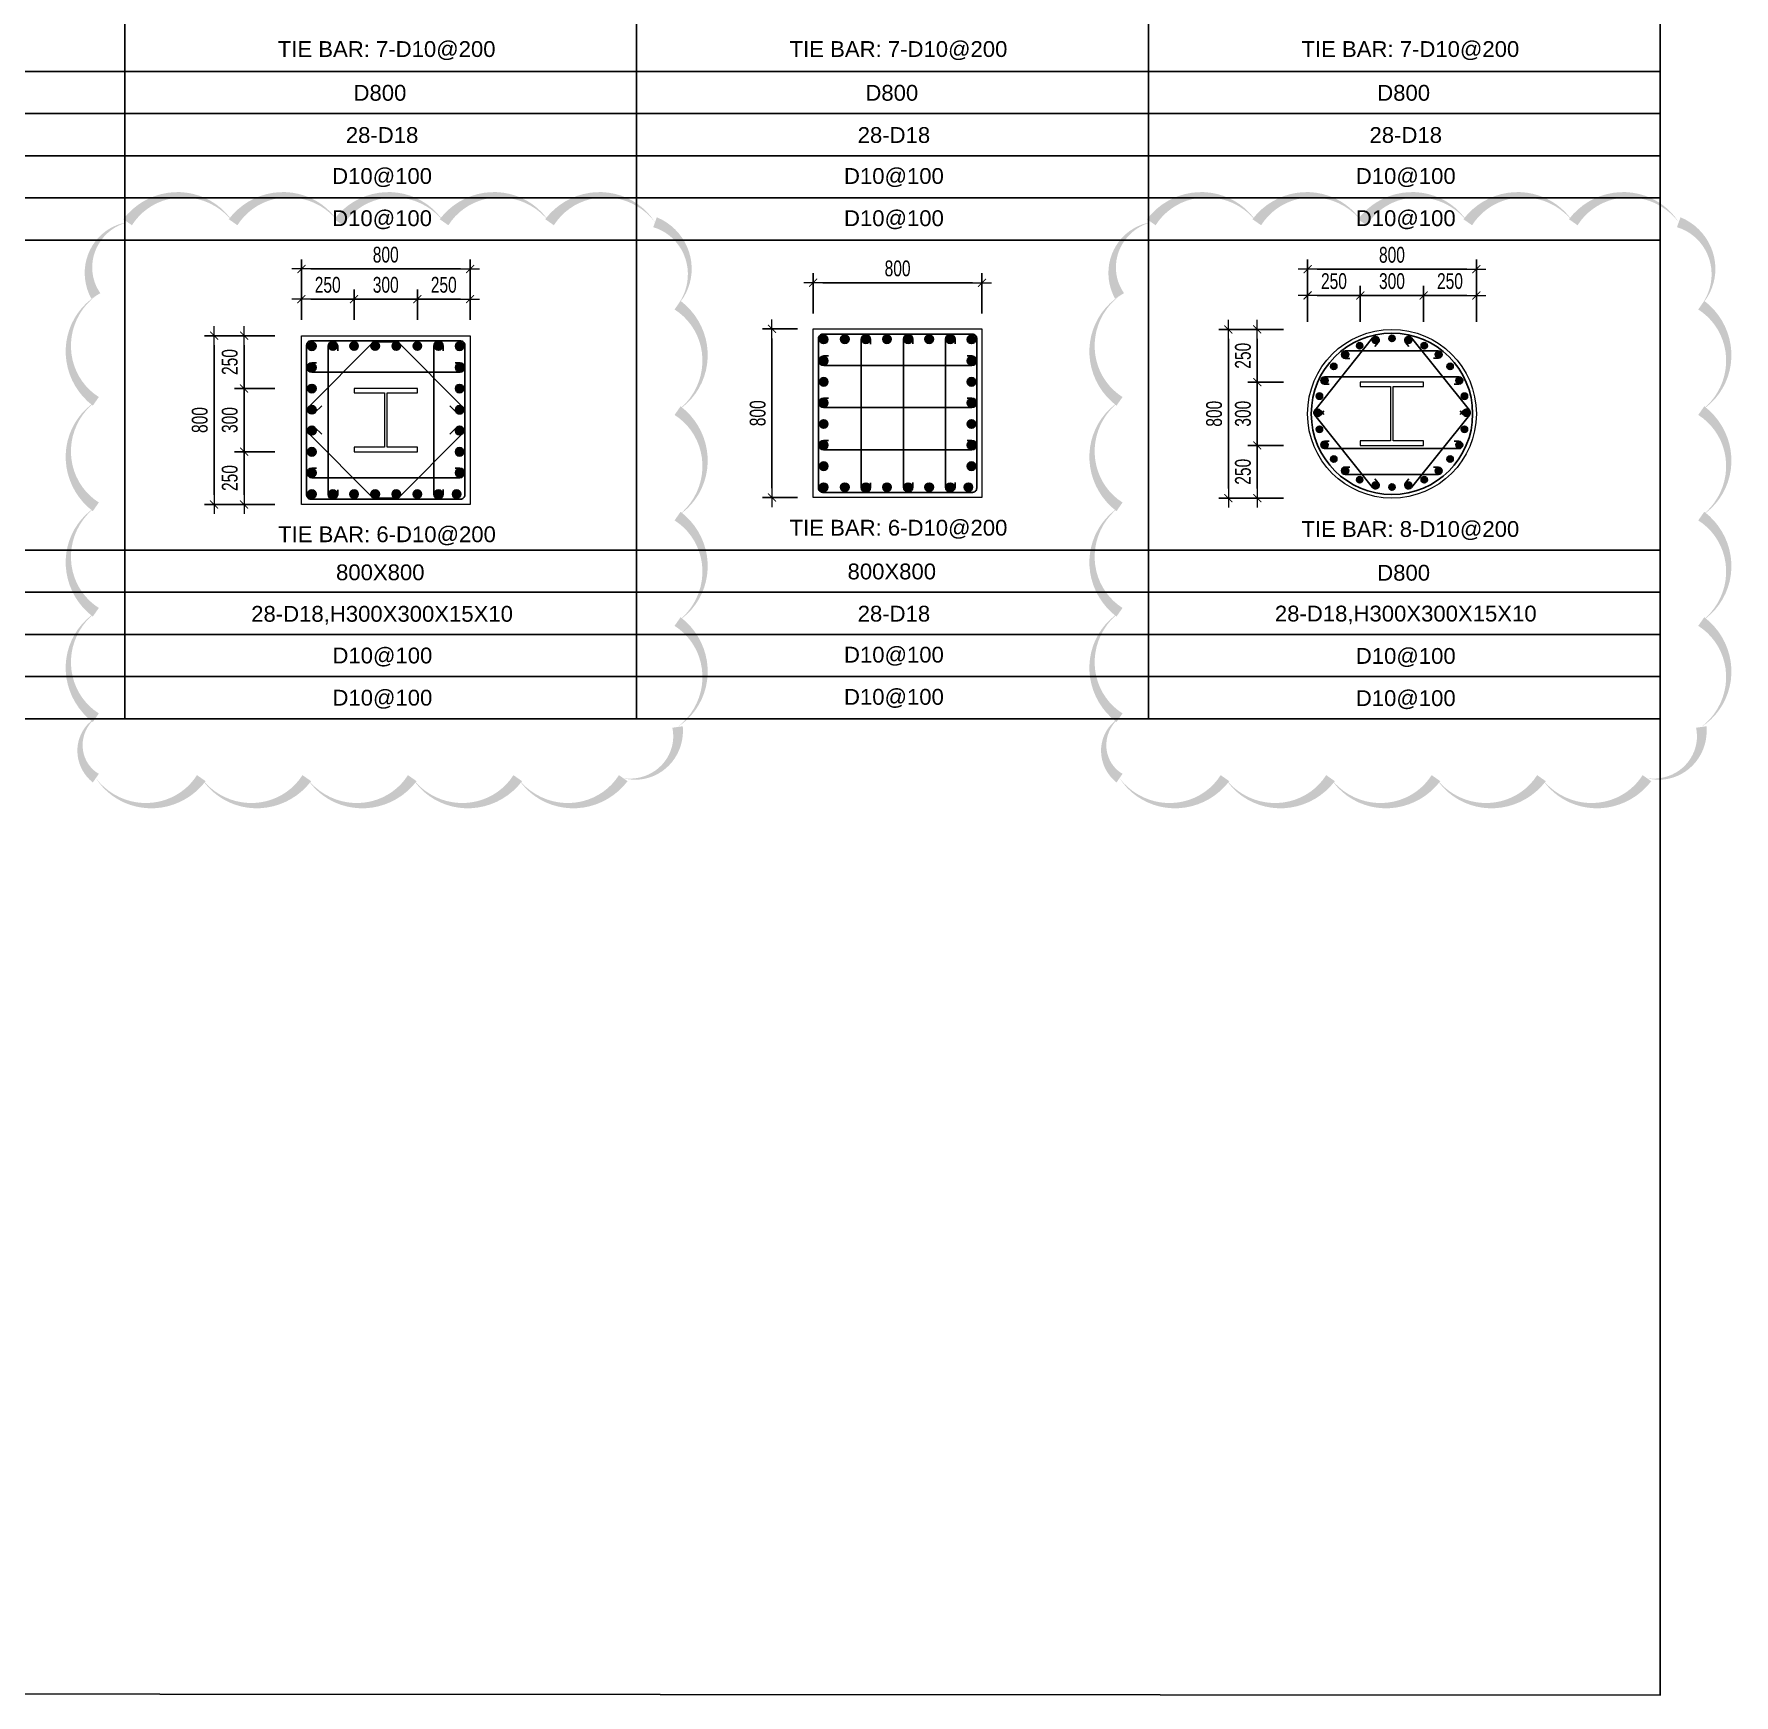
# Model space of a CAD drawing. Header units: millimetres. Extents: x 49323 to 538172, y -39336 to 181761.
# Drawn here: x 486664 to 494722, y 110174 to 118049 of the extents above; entities that cross this region are included whole.
import ezdxf
from ezdxf.enums import TextEntityAlignment as Align

# ---------------------------------------------------------------- set-up
doc = ezdxf.new("R2010")
doc.units = ezdxf.units.MM
doc.linetypes.add('CENTER2', pattern=[1.125, 0.75, -0.125, 0.125, -0.125])
doc.layers.get('Defpoints').update_dxf_attribs({"color": 151, "lineweight": 9})
for name, color, linetype in [('2', 2, 'Continuous'), ('A-ANNO-LEAD', 4, 'Continuous'), ('CEN', 1, 'CENTER2'), ('STL', 3, 'Continuous'), ('TIT1', 3, 'Continuous')]:
    doc.layers.add(name, color=color, linetype=linetype)
doc.layers.add('NDC_S_CONTINUOUS', color=3, linetype='Continuous', lineweight=20)
doc.layers.add('NDC_S_DIM', color=1, linetype='Continuous', lineweight=15)
doc.styles.add('NDC_ARIAL', font='arial.ttf', dxfattribs={"width": 0.85})
doc.styles.add('NDC_DIM', font='', dxfattribs={"width": 0.75})
doc.styles.get('NDC_DIM').set_extended_font_data('Dotum')
doc.dimstyles.new('NDC_dim_30', dxfattribs={"dimscale": 30, "dimtxt": 2.5, "dimasz": 1.5, "dimexe": 1.5, "dimexo": 2.5, "dimgap": 1, "dimtad": 1, "dimdec": 0, "dimzin": 0, "dimdsep": 46, "dimtxsty": 'NDC_DIM', "dimblk": 'DIMMARK', "dimcen": 0.09, "dimdle": 1.2, "dimclrd": 1, "dimclre": 1, "dimclrt": 3, "dimadec": 0, "dimazin": 0, "dimtfac": 1, "dimtdec": 0, "dimtix": 1, "dimtofl": 0, "dimtmove": 0, "dimatfit": 3, "dimfxl": 8, "dimfxlon": 1, "dimtolj": 1, "dimtzin": 0, "dimarcsym": 0})

# ---------------------------------------------------------------- blocks, each defined once
blk = doc.blocks.new('8')
at = {"layer": '2'}
blk.add_hatch(color=256, dxfattribs=at).paths.add_polyline_path([(20, 0, 0.386127), (1.9, 19.9), (-1.9, 19.9, 0.386127), (-20, 0, 1)])
blk.add_circle((0, 0), 20, dxfattribs=at)
blk = doc.blocks.new('5')
at = {"layer": 'CEN', "rotation": 180}
blk.add_blockref('8', (0, 0), dxfattribs=at)
blk = doc.blocks.new('DIMMARK')
at = {"layer": 'NDC_S_DIM', "color": 1}
blk.add_line((-1.5, 0), (1, 0), dxfattribs=at)
at = {"layer": 'NDC_S_DIM', "color": 2, "const_width": 0.1}
blk.add_lwpolyline([(-0.42, -0.42), (0.42, 0.42)], dxfattribs=at)
blk = doc.blocks.new('*D830')
at = {"layer": 'Defpoints', "color": 0, "ltscale": 40, "transparency": 16777216}
for p in [(491157.1, 116869.7), (490357.1, 116648.4), (491157.1, 116648.4)]:
    blk.add_point(p, dxfattribs=at)
at = {"layer": 'NDC_S_DIM', "color": 1, "lineweight": -2, "ltscale": 40, "transparency": 16777216}
for p, q in [((490357.1, 116723.4), (490357.1, 116914.7)), ((490402.1, 116869.7), (491112.1, 116869.7)), ((491157.1, 116723.4), (491157.1, 116914.7))]:
    blk.add_line(p, q, dxfattribs=at)
at = {"layer": 'NDC_S_DIM', "color": 1, "lineweight": -2, "ltscale": 40, "transparency": 16777216, "xscale": 45, "yscale": 45, "zscale": 45, "rotation": 180}
blk.add_blockref('DIMMARK', (490357.1, 116869.7), dxfattribs=at)
at = {"layer": 'NDC_S_DIM', "color": 1, "lineweight": -2, "ltscale": 40, "transparency": 16777216, "xscale": 45, "yscale": 45, "zscale": 45}
blk.add_blockref('DIMMARK', (491157.1, 116869.7), dxfattribs=at)
at = {"layer": 'NDC_S_DIM', "color": 3, "ltscale": 40, "transparency": 16777216, "insert": (490757.1, 116937.3), "char_height": 75, "attachment_point": 5, "style": 'NDC_DIM'}
blk.add_mtext('\\A1;800', dxfattribs=at)
blk = doc.blocks.new('*D831')
at = {"layer": 'Defpoints', "color": 0, "ltscale": 40, "transparency": 16777216}
for p in [(490357.1, 116650.9), (490161.7, 115850.9), (490357.1, 115850.9)]:
    blk.add_point(p, dxfattribs=at)
at = {"layer": 'NDC_S_DIM', "color": 1, "lineweight": -2, "ltscale": 40, "transparency": 16777216}
for p, q in [((490282.1, 116650.9), (490116.7, 116650.9)), ((490161.7, 116605.9), (490161.7, 115895.9)), ((490282.1, 115850.9), (490116.7, 115850.9))]:
    blk.add_line(p, q, dxfattribs=at)
at = {"layer": 'NDC_S_DIM', "color": 1, "lineweight": -2, "ltscale": 40, "transparency": 16777216, "xscale": 45, "yscale": 45, "zscale": 45}
for p, rotation in [((490161.7, 116650.9), 90), ((490161.7, 115850.9), 270)]:
    blk.add_blockref('DIMMARK', p, dxfattribs=dict(at, rotation=rotation))
at = {"layer": 'NDC_S_DIM', "color": 3, "ltscale": 40, "transparency": 16777216, "insert": (490094.2, 116250.9), "char_height": 75, "attachment_point": 5, "rotation": 90, "style": 'NDC_DIM'}
blk.add_mtext('\\A1;800', dxfattribs=at)
blk = doc.blocks.new('*D1884')
at = {"layer": 'Defpoints', "color": 0, "ltscale": 40, "transparency": 16777216}
for p in [(488731, 116934.9), (487931, 116618.7), (488731, 116618.7)]:
    blk.add_point(p, dxfattribs=at)
at = {"layer": 'NDC_S_DIM', "color": 1, "lineweight": -2, "ltscale": 40, "transparency": 16777216}
for p, q in [((487931, 116694.9), (487931, 116979.9)), ((487976, 116934.9), (488686, 116934.9)), ((488731, 116694.9), (488731, 116979.9))]:
    blk.add_line(p, q, dxfattribs=at)
at = {"layer": 'NDC_S_DIM', "color": 1, "lineweight": -2, "ltscale": 40, "transparency": 16777216, "xscale": 45, "yscale": 45, "zscale": 45, "rotation": 180}
blk.add_blockref('DIMMARK', (487931, 116934.9), dxfattribs=at)
at = {"layer": 'NDC_S_DIM', "color": 1, "lineweight": -2, "ltscale": 40, "transparency": 16777216, "xscale": 45, "yscale": 45, "zscale": 45}
blk.add_blockref('DIMMARK', (488731, 116934.9), dxfattribs=at)
at = {"layer": 'NDC_S_DIM', "color": 3, "ltscale": 40, "transparency": 16777216, "insert": (488331, 117002.4), "char_height": 75, "attachment_point": 5, "style": 'NDC_DIM'}
blk.add_mtext('\\A1;800', dxfattribs=at)
blk = doc.blocks.new('*D1885')
at = {"layer": 'Defpoints', "color": 0, "ltscale": 40, "transparency": 16777216}
for p in [(487879.8, 116618.7), (487517.1, 115818.7), (487879.8, 115818.7)]:
    blk.add_point(p, dxfattribs=at)
at = {"layer": 'NDC_S_DIM', "color": 1, "lineweight": -2, "ltscale": 40, "transparency": 16777216}
for p, q in [((487757.1, 116618.7), (487472.1, 116618.7)), ((487517.1, 116573.7), (487517.1, 115863.7)), ((487757.1, 115818.7), (487472.1, 115818.7))]:
    blk.add_line(p, q, dxfattribs=at)
at = {"layer": 'NDC_S_DIM', "color": 1, "lineweight": -2, "ltscale": 40, "transparency": 16777216, "xscale": 45, "yscale": 45, "zscale": 45}
for p, rotation in [((487517.1, 116618.7), 90), ((487517.1, 115818.7), 270)]:
    blk.add_blockref('DIMMARK', p, dxfattribs=dict(at, rotation=rotation))
at = {"layer": 'NDC_S_DIM', "color": 3, "ltscale": 40, "transparency": 16777216, "insert": (487449.6, 116218.7), "char_height": 75, "attachment_point": 5, "rotation": 90, "style": 'NDC_DIM'}
blk.add_mtext('\\A1;800', dxfattribs=at)
blk = doc.blocks.new('*D1886')
at = {"layer": 'Defpoints', "color": 0, "ltscale": 40, "transparency": 16777216}
for p in [(487879.8, 116618.7), (487659.3, 116368.7), (487879.8, 116368.7)]:
    blk.add_point(p, dxfattribs=at)
at = {"layer": 'NDC_S_DIM', "color": 1, "lineweight": -2, "ltscale": 40, "transparency": 16777216}
for p, q in [((487804.8, 116618.7), (487614.3, 116618.7)), ((487659.3, 116573.7), (487659.3, 116413.7)), ((487804.8, 116368.7), (487614.3, 116368.7))]:
    blk.add_line(p, q, dxfattribs=at)
at = {"layer": 'NDC_S_DIM', "color": 1, "lineweight": -2, "ltscale": 40, "transparency": 16777216, "xscale": 45, "yscale": 45, "zscale": 45}
for p, rotation in [((487659.3, 116618.7), 90), ((487659.3, 116368.7), 270)]:
    blk.add_blockref('DIMMARK', p, dxfattribs=dict(at, rotation=rotation))
at = {"layer": 'NDC_S_DIM', "color": 3, "ltscale": 40, "transparency": 16777216, "insert": (487591.8, 116493.7), "char_height": 75, "attachment_point": 5, "rotation": 90, "style": 'NDC_DIM'}
blk.add_mtext('\\A1;250', dxfattribs=at)
blk = doc.blocks.new('*D1887')
at = {"layer": 'Defpoints', "color": 0, "ltscale": 40, "transparency": 16777216}
for p in [(487879.8, 116368.7), (487659.3, 116068.7), (487879.8, 116068.7)]:
    blk.add_point(p, dxfattribs=at)
at = {"layer": 'NDC_S_DIM', "color": 1, "lineweight": -2, "ltscale": 40, "transparency": 16777216}
for p, q in [((487804.8, 116368.7), (487614.3, 116368.7)), ((487659.3, 116323.7), (487659.3, 116113.7)), ((487804.8, 116068.7), (487614.3, 116068.7))]:
    blk.add_line(p, q, dxfattribs=at)
at = {"layer": 'NDC_S_DIM', "color": 1, "lineweight": -2, "ltscale": 40, "transparency": 16777216, "xscale": 45, "yscale": 45, "zscale": 45}
for p, rotation in [((487659.3, 116368.7), 90), ((487659.3, 116068.7), 270)]:
    blk.add_blockref('DIMMARK', p, dxfattribs=dict(at, rotation=rotation))
at = {"layer": 'NDC_S_DIM', "color": 3, "ltscale": 40, "transparency": 16777216, "insert": (487591.8, 116218.7), "char_height": 75, "attachment_point": 5, "rotation": 90, "style": 'NDC_DIM'}
blk.add_mtext('\\A1;300', dxfattribs=at)
blk = doc.blocks.new('*D1888')
at = {"layer": 'Defpoints', "color": 0, "ltscale": 40, "transparency": 16777216}
for p in [(487879.8, 116068.7), (487659.3, 115818.7), (487879.8, 115818.7)]:
    blk.add_point(p, dxfattribs=at)
at = {"layer": 'NDC_S_DIM', "color": 1, "lineweight": -2, "ltscale": 40, "transparency": 16777216}
for p, q in [((487804.8, 116068.7), (487614.3, 116068.7)), ((487659.3, 116023.7), (487659.3, 115863.7)), ((487804.8, 115818.7), (487614.3, 115818.7))]:
    blk.add_line(p, q, dxfattribs=at)
at = {"layer": 'NDC_S_DIM', "color": 1, "lineweight": -2, "ltscale": 40, "transparency": 16777216, "xscale": 45, "yscale": 45, "zscale": 45}
for p, rotation in [((487659.3, 116068.7), 90), ((487659.3, 115818.7), 270)]:
    blk.add_blockref('DIMMARK', p, dxfattribs=dict(at, rotation=rotation))
at = {"layer": 'NDC_S_DIM', "color": 3, "ltscale": 40, "transparency": 16777216, "insert": (487591.8, 115943.7), "char_height": 75, "attachment_point": 5, "rotation": 90, "style": 'NDC_DIM'}
blk.add_mtext('\\A1;250', dxfattribs=at)
blk = doc.blocks.new('*D1889')
at = {"layer": 'Defpoints', "color": 0, "ltscale": 40, "transparency": 16777216}
for p in [(488181, 116792), (487931, 116618.7), (488181, 116618.7)]:
    blk.add_point(p, dxfattribs=at)
at = {"layer": 'NDC_S_DIM', "color": 1, "lineweight": -2, "ltscale": 40, "transparency": 16777216}
for p, q in [((487931, 116693.7), (487931, 116837)), ((487976, 116792), (488136, 116792)), ((488181, 116693.7), (488181, 116837))]:
    blk.add_line(p, q, dxfattribs=at)
at = {"layer": 'NDC_S_DIM', "color": 1, "lineweight": -2, "ltscale": 40, "transparency": 16777216, "xscale": 45, "yscale": 45, "zscale": 45, "rotation": 180}
blk.add_blockref('DIMMARK', (487931, 116792), dxfattribs=at)
at = {"layer": 'NDC_S_DIM', "color": 1, "lineweight": -2, "ltscale": 40, "transparency": 16777216, "xscale": 45, "yscale": 45, "zscale": 45}
blk.add_blockref('DIMMARK', (488181, 116792), dxfattribs=at)
at = {"layer": 'NDC_S_DIM', "color": 3, "ltscale": 40, "transparency": 16777216, "insert": (488056, 116859.5), "char_height": 75, "attachment_point": 5, "style": 'NDC_DIM'}
blk.add_mtext('\\A1;250', dxfattribs=at)
blk = doc.blocks.new('*D1890')
at = {"layer": 'Defpoints', "color": 0, "ltscale": 40, "transparency": 16777216}
for p in [(488481, 116792), (488181, 116618.7), (488481, 116618.7)]:
    blk.add_point(p, dxfattribs=at)
at = {"layer": 'NDC_S_DIM', "color": 1, "lineweight": -2, "ltscale": 40, "transparency": 16777216}
for p, q in [((488181, 116693.7), (488181, 116837)), ((488226, 116792), (488436, 116792)), ((488481, 116693.7), (488481, 116837))]:
    blk.add_line(p, q, dxfattribs=at)
at = {"layer": 'NDC_S_DIM', "color": 1, "lineweight": -2, "ltscale": 40, "transparency": 16777216, "xscale": 45, "yscale": 45, "zscale": 45, "rotation": 180}
blk.add_blockref('DIMMARK', (488181, 116792), dxfattribs=at)
at = {"layer": 'NDC_S_DIM', "color": 1, "lineweight": -2, "ltscale": 40, "transparency": 16777216, "xscale": 45, "yscale": 45, "zscale": 45}
blk.add_blockref('DIMMARK', (488481, 116792), dxfattribs=at)
at = {"layer": 'NDC_S_DIM', "color": 3, "ltscale": 40, "transparency": 16777216, "insert": (488331, 116859.5), "char_height": 75, "attachment_point": 5, "style": 'NDC_DIM'}
blk.add_mtext('\\A1;300', dxfattribs=at)
blk = doc.blocks.new('*D1891')
at = {"layer": 'Defpoints', "color": 0, "ltscale": 40, "transparency": 16777216}
for p in [(488731, 116792), (488481, 116618.7), (488731, 116618.7)]:
    blk.add_point(p, dxfattribs=at)
at = {"layer": 'NDC_S_DIM', "color": 1, "lineweight": -2, "ltscale": 40, "transparency": 16777216}
for p, q in [((488481, 116693.7), (488481, 116837)), ((488526, 116792), (488686, 116792)), ((488731, 116693.7), (488731, 116837))]:
    blk.add_line(p, q, dxfattribs=at)
at = {"layer": 'NDC_S_DIM', "color": 1, "lineweight": -2, "ltscale": 40, "transparency": 16777216, "xscale": 45, "yscale": 45, "zscale": 45, "rotation": 180}
blk.add_blockref('DIMMARK', (488481, 116792), dxfattribs=at)
at = {"layer": 'NDC_S_DIM', "color": 1, "lineweight": -2, "ltscale": 40, "transparency": 16777216, "xscale": 45, "yscale": 45, "zscale": 45}
blk.add_blockref('DIMMARK', (488731, 116792), dxfattribs=at)
at = {"layer": 'NDC_S_DIM', "color": 3, "ltscale": 40, "transparency": 16777216, "insert": (488606, 116859.5), "char_height": 75, "attachment_point": 5, "style": 'NDC_DIM'}
blk.add_mtext('\\A1;250', dxfattribs=at)
blk = doc.blocks.new('*D1894')
at = {"layer": 'Defpoints', "color": 0, "ltscale": 40, "transparency": 16777216}
for p in [(493500.3, 116934.1), (492700.3, 116609.1), (493500.3, 116609.1)]:
    blk.add_point(p, dxfattribs=at)
at = {"layer": 'NDC_S_DIM', "color": 1, "lineweight": -2, "ltscale": 40, "transparency": 16777216}
for p, q in [((492700.3, 116694.1), (492700.3, 116979.1)), ((492745.3, 116934.1), (493455.3, 116934.1)), ((493500.3, 116694.1), (493500.3, 116979.1))]:
    blk.add_line(p, q, dxfattribs=at)
at = {"layer": 'NDC_S_DIM', "color": 1, "lineweight": -2, "ltscale": 40, "transparency": 16777216, "xscale": 45, "yscale": 45, "zscale": 45, "rotation": 180}
blk.add_blockref('DIMMARK', (492700.3, 116934.1), dxfattribs=at)
at = {"layer": 'NDC_S_DIM', "color": 1, "lineweight": -2, "ltscale": 40, "transparency": 16777216, "xscale": 45, "yscale": 45, "zscale": 45}
blk.add_blockref('DIMMARK', (493500.3, 116934.1), dxfattribs=at)
at = {"layer": 'NDC_S_DIM', "color": 3, "ltscale": 40, "transparency": 16777216, "insert": (493100.3, 117001.7), "char_height": 75, "attachment_point": 5, "style": 'NDC_DIM'}
blk.add_mtext('\\A1;800', dxfattribs=at)
blk = doc.blocks.new('*D1895')
at = {"layer": 'Defpoints', "color": 0, "ltscale": 40, "transparency": 16777216}
for p in [(492661.6, 116648.5), (492324.9, 115848.5), (492661.6, 115848.5)]:
    blk.add_point(p, dxfattribs=at)
at = {"layer": 'NDC_S_DIM', "color": 1, "lineweight": -2, "ltscale": 40, "transparency": 16777216}
for p, q in [((492564.9, 116648.5), (492279.9, 116648.5)), ((492324.9, 116603.5), (492324.9, 115893.5)), ((492564.9, 115848.5), (492279.9, 115848.5))]:
    blk.add_line(p, q, dxfattribs=at)
at = {"layer": 'NDC_S_DIM', "color": 1, "lineweight": -2, "ltscale": 40, "transparency": 16777216, "xscale": 45, "yscale": 45, "zscale": 45}
for p, rotation in [((492324.9, 116648.5), 90), ((492324.9, 115848.5), 270)]:
    blk.add_blockref('DIMMARK', p, dxfattribs=dict(at, rotation=rotation))
at = {"layer": 'NDC_S_DIM', "color": 3, "ltscale": 40, "transparency": 16777216, "insert": (492257.4, 116248.5), "char_height": 75, "attachment_point": 5, "rotation": 90, "style": 'NDC_DIM'}
blk.add_mtext('\\A1;800', dxfattribs=at)
blk = doc.blocks.new('*U1893')
at = {"layer": 'STL', "xscale": -0.75, "yscale": 0.75, "zscale": 0.75, "rotation": 292.5000000000001}
blk.add_blockref('5', (0, 0), dxfattribs=at)
blk = doc.blocks.new('*U1892')
at = {"layer": 'NDC_S_DIM', "color": 0, "linetype": 'ByBlock', "lineweight": -2, "transparency": 16777216}
for p, rotation in [((-25601.8, 37941), 295.7142857142843), ((-25527, 37966), 282.8571428571415), ((-25448.4, 37973.7), 269.9999999999987), ((-25370.1, 37963.8), 257.1428571428559), ((-25296, 37936.7), 244.2857142857131), ((-25725.9, 37844.9), 321.4285714285699), ((-25669.3, 37900), 308.571428571427), ((-25229.7, 37893.7), 231.4285714285703), ((-25768.8, 37778.7), 334.2857142857127), ((-25174.7, 37837.1), 218.5714285714274), ((-25133.6, 37769.7), 205.7142857142847), ((-25796, 37704.6), 347.1428571428555), ((-25108.6, 37694.8), 192.8571428571419), ((-25100.9, 37616.2), 180), ((-25798.2, 37547.7), 12.8571428571428), ((-25110.9, 37537.9), 167.1428571428563), ((-25773.2, 37472.8), 25.71428571428561), ((-25138, 37463.8), 154.2857142857135), ((-25732.1, 37405.4), 38.57142857142841), ((-25180.9, 37397.6), 141.4285714285707), ((-25677.1, 37348.8), 51.42857142857117), ((-25610.9, 37305.8), 64.28571428571395), ((-25305, 37301.5), 115.7142857142852), ((-25237.5, 37342.5), 128.5714285714279), ((-25536.7, 37278.7), 77.14285714285676), ((-25458.4, 37268.7), 89.99999999999955), ((-25379.8, 37276.5), 102.8571428571423)]:
    blk.add_blockref('*U1893', p, dxfattribs=dict(at, rotation=rotation))
blk.add_blockref('*U1893', (-25805.9, 37626.2), dxfattribs=at)
blk = doc.blocks.new('*D1896')
at = {"layer": 'Defpoints', "color": 0, "ltscale": 40, "transparency": 16777216}
for p in [(492950.3, 116809.5), (492700.3, 116609.1), (492950.3, 116609.1)]:
    blk.add_point(p, dxfattribs=at)
at = {"layer": 'NDC_S_DIM', "color": 1, "lineweight": -2, "ltscale": 40, "transparency": 16777216}
for p, q in [((492700.3, 116684.1), (492700.3, 116854.5)), ((492950.3, 116684.1), (492950.3, 116854.5)), ((492745.3, 116809.5), (492905.3, 116809.5))]:
    blk.add_line(p, q, dxfattribs=at)
at = {"layer": 'NDC_S_DIM', "color": 1, "lineweight": -2, "ltscale": 40, "transparency": 16777216, "xscale": 45, "yscale": 45, "zscale": 45, "rotation": 180}
blk.add_blockref('DIMMARK', (492700.3, 116809.5), dxfattribs=at)
at = {"layer": 'NDC_S_DIM', "color": 1, "lineweight": -2, "ltscale": 40, "transparency": 16777216, "xscale": 45, "yscale": 45, "zscale": 45}
blk.add_blockref('DIMMARK', (492950.3, 116809.5), dxfattribs=at)
at = {"layer": 'NDC_S_DIM', "color": 3, "ltscale": 40, "transparency": 16777216, "insert": (492825.3, 116877), "char_height": 75, "attachment_point": 5, "style": 'NDC_DIM'}
blk.add_mtext('\\A1;250', dxfattribs=at)
blk = doc.blocks.new('*D1897')
at = {"layer": 'Defpoints', "color": 0, "ltscale": 40, "transparency": 16777216}
for p in [(493250.3, 116809.5), (492950.3, 116609.1), (493250.3, 116609.1)]:
    blk.add_point(p, dxfattribs=at)
at = {"layer": 'NDC_S_DIM', "color": 1, "lineweight": -2, "ltscale": 40, "transparency": 16777216}
for p, q in [((492950.3, 116684.1), (492950.3, 116854.5)), ((493250.3, 116684.1), (493250.3, 116854.5)), ((492995.3, 116809.5), (493205.3, 116809.5))]:
    blk.add_line(p, q, dxfattribs=at)
at = {"layer": 'NDC_S_DIM', "color": 1, "lineweight": -2, "ltscale": 40, "transparency": 16777216, "xscale": 45, "yscale": 45, "zscale": 45, "rotation": 180}
blk.add_blockref('DIMMARK', (492950.3, 116809.5), dxfattribs=at)
at = {"layer": 'NDC_S_DIM', "color": 1, "lineweight": -2, "ltscale": 40, "transparency": 16777216, "xscale": 45, "yscale": 45, "zscale": 45}
blk.add_blockref('DIMMARK', (493250.3, 116809.5), dxfattribs=at)
at = {"layer": 'NDC_S_DIM', "color": 3, "ltscale": 40, "transparency": 16777216, "insert": (493100.3, 116877), "char_height": 75, "attachment_point": 5, "style": 'NDC_DIM'}
blk.add_mtext('\\A1;300', dxfattribs=at)
blk = doc.blocks.new('*D1898')
at = {"layer": 'Defpoints', "color": 0, "ltscale": 40, "transparency": 16777216}
for p in [(493500.3, 116809.5), (493250.3, 116609.1), (493500.3, 116609.1)]:
    blk.add_point(p, dxfattribs=at)
at = {"layer": 'NDC_S_DIM', "color": 1, "lineweight": -2, "ltscale": 40, "transparency": 16777216}
for p, q in [((493250.3, 116684.1), (493250.3, 116854.5)), ((493500.3, 116684.1), (493500.3, 116854.5)), ((493295.3, 116809.5), (493455.3, 116809.5))]:
    blk.add_line(p, q, dxfattribs=at)
at = {"layer": 'NDC_S_DIM', "color": 1, "lineweight": -2, "ltscale": 40, "transparency": 16777216, "xscale": 45, "yscale": 45, "zscale": 45, "rotation": 180}
blk.add_blockref('DIMMARK', (493250.3, 116809.5), dxfattribs=at)
at = {"layer": 'NDC_S_DIM', "color": 1, "lineweight": -2, "ltscale": 40, "transparency": 16777216, "xscale": 45, "yscale": 45, "zscale": 45}
blk.add_blockref('DIMMARK', (493500.3, 116809.5), dxfattribs=at)
at = {"layer": 'NDC_S_DIM', "color": 3, "ltscale": 40, "transparency": 16777216, "insert": (493375.3, 116877), "char_height": 75, "attachment_point": 5, "style": 'NDC_DIM'}
blk.add_mtext('\\A1;250', dxfattribs=at)
blk = doc.blocks.new('*D1899')
at = {"layer": 'Defpoints', "color": 0, "ltscale": 40, "transparency": 16777216}
for p in [(492661.6, 116648.5), (492461.8, 116398.5), (492661.6, 116398.5)]:
    blk.add_point(p, dxfattribs=at)
at = {"layer": 'NDC_S_DIM', "color": 1, "lineweight": -2, "ltscale": 40, "transparency": 16777216}
for p, q in [((492586.6, 116648.5), (492416.8, 116648.5)), ((492461.8, 116603.5), (492461.8, 116443.5)), ((492586.6, 116398.5), (492416.8, 116398.5))]:
    blk.add_line(p, q, dxfattribs=at)
at = {"layer": 'NDC_S_DIM', "color": 1, "lineweight": -2, "ltscale": 40, "transparency": 16777216, "xscale": 45, "yscale": 45, "zscale": 45}
for p, rotation in [((492461.8, 116648.5), 90), ((492461.8, 116398.5), 270)]:
    blk.add_blockref('DIMMARK', p, dxfattribs=dict(at, rotation=rotation))
at = {"layer": 'NDC_S_DIM', "color": 3, "ltscale": 40, "transparency": 16777216, "insert": (492394.2, 116523.5), "char_height": 75, "attachment_point": 5, "rotation": 90, "style": 'NDC_DIM'}
blk.add_mtext('\\A1;250', dxfattribs=at)
blk = doc.blocks.new('*D1900')
at = {"layer": 'Defpoints', "color": 0, "ltscale": 40, "transparency": 16777216}
for p in [(492661.6, 116398.5), (492461.8, 116098.5), (492661.6, 116098.5)]:
    blk.add_point(p, dxfattribs=at)
at = {"layer": 'NDC_S_DIM', "color": 1, "lineweight": -2, "ltscale": 40, "transparency": 16777216}
for p, q in [((492586.6, 116398.5), (492416.8, 116398.5)), ((492461.8, 116353.5), (492461.8, 116143.5)), ((492586.6, 116098.5), (492416.8, 116098.5))]:
    blk.add_line(p, q, dxfattribs=at)
at = {"layer": 'NDC_S_DIM', "color": 1, "lineweight": -2, "ltscale": 40, "transparency": 16777216, "xscale": 45, "yscale": 45, "zscale": 45}
for p, rotation in [((492461.8, 116398.5), 90), ((492461.8, 116098.5), 270)]:
    blk.add_blockref('DIMMARK', p, dxfattribs=dict(at, rotation=rotation))
at = {"layer": 'NDC_S_DIM', "color": 3, "ltscale": 40, "transparency": 16777216, "insert": (492394.2, 116248.5), "char_height": 75, "attachment_point": 5, "rotation": 90, "style": 'NDC_DIM'}
blk.add_mtext('\\A1;300', dxfattribs=at)
blk = doc.blocks.new('*D1901')
at = {"layer": 'Defpoints', "color": 0, "ltscale": 40, "transparency": 16777216}
for p in [(492661.6, 116098.5), (492461.8, 115848.5), (492661.6, 115848.5)]:
    blk.add_point(p, dxfattribs=at)
at = {"layer": 'NDC_S_DIM', "color": 1, "lineweight": -2, "ltscale": 40, "transparency": 16777216}
for p, q in [((492586.6, 116098.5), (492416.8, 116098.5)), ((492461.8, 116053.5), (492461.8, 115893.5)), ((492586.6, 115848.5), (492416.8, 115848.5))]:
    blk.add_line(p, q, dxfattribs=at)
at = {"layer": 'NDC_S_DIM', "color": 1, "lineweight": -2, "ltscale": 40, "transparency": 16777216, "xscale": 45, "yscale": 45, "zscale": 45}
for p, rotation in [((492461.8, 116098.5), 90), ((492461.8, 115848.5), 270)]:
    blk.add_blockref('DIMMARK', p, dxfattribs=dict(at, rotation=rotation))
at = {"layer": 'NDC_S_DIM', "color": 3, "ltscale": 40, "transparency": 16777216, "insert": (492394.2, 115973.5), "char_height": 75, "attachment_point": 5, "rotation": 90, "style": 'NDC_DIM'}
blk.add_mtext('\\A1;250', dxfattribs=at)

msp = doc.modelspace()

# ---------------------------------------------------------------- linework, layer by layer
at = {"layer": '2', "lineweight": -2, "ltscale": 1000}
for points in [[(491132.1, 116605.9), (491132.1, 115895.9, -0.414214), (491112.1, 115875.9), (490402.1, 115875.9, -0.414214), (490382.1, 115895.9), (490382.1, 116605.9, -0.414214), (490402.1, 116625.9), (491112.1, 116625.9, -0.414214)], [(488706, 116573.7), (488706, 115863.7, -0.414214), (488686, 115843.7), (487976, 115843.7, -0.414214), (487956, 115863.7), (487956, 116573.7, -0.414214), (487976, 116593.7), (488686, 116593.7, -0.414214)]]:
    msp.add_lwpolyline(points, format="xyb", close=True, dxfattribs=at)
at = {"layer": '2'}
for points in [[(490629.4, 115920.5), (490629.4, 115898.4, -1), (490584.3, 115898.4), (490584.3, 116600.4, -1), (490629.4, 116600.4), (490629.4, 116578.3)], [(490829.4, 115922), (490829.4, 115899.9, -1), (490784.3, 115899.9), (490784.3, 116601.9, -1), (490829.4, 116601.9), (490829.4, 116579.8)], [(491029.4, 115922), (491029.4, 115899.9, -1), (490984.3, 115899.9), (490984.3, 116601.9, -1), (491029.4, 116601.9), (491029.4, 116579.8)], [(493019.9, 116566.8), (493035.6, 116586.3, 1), (493008.2, 116608.1), (492734.1, 116264.4, 1), (492761.5, 116242.6), (492777, 116262.2)], [(493180.8, 116566.9), (493165.1, 116586.4, -1), (493192.5, 116608.3), (493467.1, 116265, -1), (493439.7, 116243.1), (493424.2, 116262.7)], [(488103.3, 115888.4), (488103.3, 115866.2, -1), (488058.2, 115866.2), (488058.2, 116568.2, -1), (488103.3, 116568.2), (488103.3, 116546.1)], [(488603.3, 115889.8), (488603.3, 115867.7, -1), (488558.2, 115867.7), (488558.2, 116569.7, -1), (488603.3, 116569.7), (488603.3, 116547.6)], [(490429, 116522.5), (490406.8, 116522.5, 1), (490406.8, 116477.4), (491108.9, 116477.4, 1), (491108.9, 116522.5), (491086.7, 116522.5)], [(488002.9, 116490.3), (487980.7, 116490.3, 1), (487980.7, 116445.3), (488682.8, 116445.3, 1), (488682.8, 116490.3), (488660.7, 116490.3)], [(490429, 116322.5), (490406.8, 116322.5, 1), (490406.8, 116277.4), (491108.9, 116277.4, 1), (491108.9, 116322.5), (491086.7, 116322.5)], [(493019.9, 115940.2), (493035.6, 115920.7, -1), (493008.2, 115898.9), (492734.1, 116242.6, -1), (492761.5, 116264.4), (492777, 116244.8)], [(493180.8, 115940.1), (493165.1, 115920.6, 1), (493192.5, 115898.8), (493467.1, 116242, 1), (493439.7, 116263.9), (493424.2, 116244.3)], [(490429, 116122.5), (490406.8, 116122.5, 1), (490406.8, 116077.4), (491108.9, 116077.4, 1), (491108.9, 116122.5), (491086.7, 116122.5)], [(488002.9, 115990.3), (487980.7, 115990.3, 1), (487980.7, 115945.3), (488682.8, 115945.3, 1), (488682.8, 115990.3), (488660.7, 115990.3)]]:
    msp.add_lwpolyline(points, format="xyb", dxfattribs=at)
at = {"layer": '2', "elevation": 0}
for points in [[(488634.2, 116285.8), (488667, 116253.7, 1), (488695.4, 116281.9), (488394.9, 116583.8, 0.199554), (488380.7, 116589.7), (488280.7, 116589.7, 0.199755), (488266.6, 116583.8), (487966.6, 116281.9, 1), (487994.9, 116253.7), (488027.3, 116286.3)], [(492900.5, 116511.1), (492878.4, 116511.1, -1), (492878.4, 116546.2), (493320.1, 116546.6, -1), (493320.1, 116511.6), (493298, 116511.6)], [(492802.7, 116388.5), (492780.5, 116388.5, -1), (492780.5, 116423.5), (493418, 116424, -1), (493418, 116389), (493395.8, 116389)], [(488634.2, 116151.7), (488667, 116183.8, -1), (488695.4, 116155.6), (488394.9, 115853.6, -0.199554), (488380.7, 115847.7), (488280.7, 115847.7, -0.199755), (488266.6, 115853.6), (487966.6, 116155.6, -1), (487994.9, 116183.8), (488027.3, 116151.2)], [(492802.7, 116118.5), (492780.5, 116118.5, 1), (492780.5, 116083.5), (493418, 116083, 1), (493418, 116118.1), (493395.8, 116118.1)], [(492900.5, 115995.9), (492878.4, 115995.9, 1), (492878.4, 115960.9), (493320.1, 115960.4, 1), (493320.1, 115995.4), (493298, 115995.4)]]:
    msp.add_lwpolyline(points, format="xyb", dxfattribs=at)
at = {"layer": '2', "lineweight": -2, "ltscale": 1000}
msp.add_circle((493100.3, 116248.5), 382.5, dxfattribs=at)
at = {"layer": 'A-ANNO-LEAD'}
msp.add_lwpolyline([(473036.9, 110187), (494371.9, 110173.8), (494371.9, 126793.8), (473036.9, 126807)], close=True, dxfattribs=at)
at = {"layer": 'Defpoints'}
for points in [[(486956.8, 114520.8, 0, 50, 0.520567), (487456.8, 114520.8, 0, 50, 0.520567), (487956.8, 114520.8, 0, 50, 0.520567), (488456.8, 114520.8, 0, 50, 0.520567), (488956.8, 114520.8, 0, 50, 0.520567), (489456.8, 114520.8, 0, 50, 0.520567), (489714.2, 114763.4, 0, 50, 0.520567), (489714.2, 115263.4, 0, 50, 0.520567), (489714.2, 115763.4, 0, 50, 0.520567), (489714.2, 116263.4, 0, 50, 0.520567), (489714.2, 116763.4, 0, 50, 0.520567), (489607.4, 117156.6, 0, 50, 0.520567), (489107.4, 117156.6, 0, 50, 0.520567), (488607.4, 117156.6, 0, 50, 0.520567), (488107.4, 117156.6, 0, 50, 0.520567), (487607.4, 117156.6, 0, 50, 0.520567), (487107.4, 117156.6, 0, 50, 0.520567), (486956.8, 116807.3, 0, 50, 0.520567), (486956.8, 116307.3, 0, 50, 0.520567), (486956.8, 115807.3, 0, 50, 0.520567), (486956.8, 115307.3, 0, 50, 0.520567), (486956.8, 114807.3, 0, 50, 0.520567)], [(491809, 114520.8, 0, 50, 0.520567), (492309, 114520.8, 0, 50, 0.520567), (492809, 114520.8, 0, 50, 0.520567), (493309, 114520.8, 0, 50, 0.520567), (493809, 114520.8, 0, 50, 0.520567), (494309, 114520.8, 0, 50, 0.520567), (494566.4, 114763.4, 0, 50, 0.520567), (494566.4, 115263.4, 0, 50, 0.520567), (494566.4, 115763.4, 0, 50, 0.520567), (494566.4, 116263.4, 0, 50, 0.520567), (494566.4, 116763.4, 0, 50, 0.520567), (494459.6, 117156.6, 0, 50, 0.520567), (493959.6, 117156.6, 0, 50, 0.520567), (493459.6, 117156.6, 0, 50, 0.520567), (492959.6, 117156.6, 0, 50, 0.520567), (492459.6, 117156.6, 0, 50, 0.520567), (491959.6, 117156.6, 0, 50, 0.520567), (491809, 116807.3, 0, 50, 0.520567), (491809, 116307.3, 0, 50, 0.520567), (491809, 115807.3, 0, 50, 0.520567), (491809, 115307.3, 0, 50, 0.520567), (491809, 114807.3, 0, 50, 0.520567)]]:
    msp.add_lwpolyline(points, format="xyseb", close=True, dxfattribs=at)
at = {"layer": 'NDC_S_CONTINUOUS', "ltscale": 70}
for points in [[(488731, 116618.7), (488731, 115818.7), (487931, 115818.7), (487931, 116618.7), (488731, 116618.7)], [(491157.1, 116650.9), (491157.1, 115850.9), (490357.1, 115850.9), (490357.1, 116650.9), (491157.1, 116650.9)]]:
    msp.add_lwpolyline(points, dxfattribs=at)
at = {"layer": 'NDC_S_CONTINUOUS', "ltscale": 40}
for points in [[(488337.5, 116089.7), (488337.5, 116347.7), (488481, 116347.7), (488481, 116368.7), (488181, 116368.7), (488181, 116347.7), (488324.5, 116347.7), (488324.5, 116089.7), (488181, 116089.7), (488181, 116068.7), (488481, 116068.7), (488481, 116089.7)], [(493106.8, 116119.5), (493106.8, 116377.5), (493250.3, 116377.5), (493250.3, 116398.5), (492950.3, 116398.5), (492950.3, 116377.5), (493093.8, 116377.5), (493093.8, 116119.5), (492950.3, 116119.5), (492950.3, 116098.5), (493250.3, 116098.5), (493250.3, 116119.5)]]:
    msp.add_lwpolyline(points, close=True, dxfattribs=at)
at = {"layer": 'NDC_S_CONTINUOUS', "ltscale": 70}
msp.add_circle((493100.3, 116248.5), 400, dxfattribs=at)
at = {"layer": 'TIT1'}
for p, q in [((487093.6, 124126.1), (487093.6, 114802.1)), ((489519.7, 124126.1), (489519.7, 114802.1)), ((491945.8, 124126.1), (491945.8, 114802.1)), ((494371.9, 124126.1), (494371.9, 114802.1)), ((494371.9, 117071.5), (480327.5, 117071.5)), ((494371.9, 114802.1), (480328, 114802.1))]:
    msp.add_line(p, q, dxfattribs=at)
at = {"layer": 'TIT1', "color": 8}
for p, q in [((494371.9, 117871.5), (480955.3, 117871.5)), ((494371.9, 117671.5), (480955.3, 117671.5)), ((494371.9, 117471.5), (480955.3, 117471.5)), ((494371.9, 117271.5), (480955.3, 117271.5)), ((494371.9, 115602.1), (480955.9, 115602.1)), ((494371.9, 115402.1), (480955.9, 115402.1)), ((494371.9, 115202.1), (480955.9, 115202.1)), ((494371.9, 115002.1), (481385.1, 115002.1))]:
    msp.add_line(p, q, dxfattribs=at)

# ---------------------------------------------------------------- block references
at = {"layer": 'NDC_S_DIM', "rotation": 0.8126515942541631}
msp.add_blockref('*U1892', (519084.8, 78997), dxfattribs=at)
at = {"layer": 'STL', "xscale": -1}
for p in [(490406.8, 116600.9), (487980.7, 116568.7), (490406.8, 116499.9), (487980.7, 116467.8), (487980.7, 116367.8), (490406.8, 116399.9), (487980.7, 116267.8), (490406.8, 116299.9), (490406.8, 116199.9), (487980.7, 116167.8), (490406.8, 116099.9), (487980.7, 116067.8), (487980.7, 115967.8), (490406.8, 115999.9), (487980.7, 115867.8), (490406.8, 115899.9)]:
    msp.add_blockref('5', p, dxfattribs=at)
at = {"layer": 'STL', "xscale": -1, "rotation": 270}
for p in [(490506.8, 116601.9), (490606.8, 116601.9), (490706.8, 116601.9), (490806.8, 116601.9), (490906.8, 116601.9), (491006.8, 116601.9), (488080.7, 116569.7), (488180.7, 116569.7), (488280.7, 116569.7), (488380.7, 116569.7), (488480.7, 116569.7), (488580.7, 116569.7), (487980.7, 115867.8), (488080.7, 115867.8), (488180.7, 115867.8), (488280.7, 115867.8), (488380.7, 115867.8), (488480.7, 115867.8), (488580.7, 115867.8), (488666.7, 115867.8), (490406.8, 115899.9), (490506.8, 115899.9), (490606.8, 115899.9), (490706.8, 115899.9), (490806.8, 115899.9), (490906.8, 115899.9), (491006.8, 115899.9), (491092.8, 115899.9)]:
    msp.add_blockref('5', p, dxfattribs=at)
at = {"layer": 'STL'}
for p in [(491107.3, 116600.9), (488681.2, 116568.7), (491107.3, 116499.9), (488681.2, 116467.8), (488681.2, 116367.8), (491107.3, 116399.9), (488681.2, 116267.8), (491107.3, 116299.9), (491107.3, 116199.9), (488681.2, 116167.8), (491107.3, 116099.9), (488681.2, 116067.8), (488681.2, 115967.8), (491107.3, 115999.9)]:
    msp.add_blockref('5', p, dxfattribs=at)

# ---------------------------------------------------------------- texts
at = {"layer": 'TIT1', "style": 'NDC_ARIAL'}
for s, p in [('TIE BAR: 7-D10@200', (488335.3, 117972.1)), ('TIE BAR: 7-D10@200', (490761.4, 117972.1)), ('TIE BAR: 7-D10@200', (493187.5, 117972.1)), ('D800', (488303.5, 117770.2)), ('D800', (490729.6, 117770.2)), ('D800', (493155.7, 117770.2)), ('28-D18', (488313.6, 117570.2)), ('28-D18', (490739.7, 117570.2)), ('28-D18', (493165.7, 117570.2)), ('D10@100', (488313.6, 117370.2)), ('D10@100', (490739.7, 117370.2)), ('D10@100', (493165.7, 117370.2)), ('D10@100', (488313.6, 117170.2)), ('D10@100', (490739.7, 117170.2)), ('D10@100', (493165.7, 117170.2)), ('TIE BAR: 6-D10@200', (488336.9, 115671.6)), ('TIE BAR: 6-D10@200', (490761.4, 115702.7)), ('TIE BAR: 8-D10@200', (493187.5, 115696.6)), ('800X800', (488305.1, 115496.8)), ('800X800', (490729.6, 115500.8)), ('D800', (493155.7, 115494.7)), ('28-D18,H300X300X15X10', (488313.6, 115293.5)), ('28-D18', (490739.7, 115300.8)), ('28-D18,H300X300X15X10', (493165.7, 115294.7)), ('D10@100', (490739.7, 115100.8)), ('D10@100', (488315.1, 115096.8)), ('D10@100', (493165.7, 115094.7)), ('D10@100', (488315.1, 114896.8)), ('D10@100', (490739.7, 114900.8)), ('D10@100', (493165.7, 114894.7))]:
    msp.add_text(s, height=75, dxfattribs=at).set_placement(p, align=Align.MIDDLE)

# ---------------------------------------------------------------- dimensions: what is measured, and where the dimension line sits
at = {"layer": 'NDC_S_DIM', "ltscale": 40}
for base, p1, p2, picture, middle in [((488731, 116934.9), (487931, 116618.7), (488731, 116618.7), '*D1884', (488331, 117002.4)), ((493500.3, 116934.1), (492700.3, 116609.1), (493500.3, 116609.1), '*D1894', (493100.3, 117001.7)), ((491157.1, 116869.7), (490357.1, 116648.4), (491157.1, 116648.4), '*D830', (490757.1, 116937.3)), ((492950.3, 116809.5), (492700.3, 116609.1), (492950.3, 116609.1), '*D1896', (492825.3, 116877)), ((493250.3, 116809.5), (492950.3, 116609.1), (493250.3, 116609.1), '*D1897', (493100.3, 116877)), ((493500.3, 116809.5), (493250.3, 116609.1), (493500.3, 116609.1), '*D1898', (493375.3, 116877)), ((488181, 116792), (487931, 116618.7), (488181, 116618.7), '*D1889', (488056, 116859.5)), ((488481, 116792), (488181, 116618.7), (488481, 116618.7), '*D1890', (488331, 116859.5)), ((488731, 116792), (488481, 116618.7), (488731, 116618.7), '*D1891', (488606, 116859.5))]:
    dim = msp.add_linear_dim(base=base, p1=p1, p2=p2, dimstyle='NDC_dim_30', dxfattribs=at)
    dim.commit()
    dim.dimension.update_dxf_attribs({"geometry": picture, "text_midpoint": middle})
for base, p1, p2, picture, middle in [((490161.7, 115850.9), (490357.1, 116650.9), (490357.1, 115850.9), '*D831', (490094.2, 116250.9)), ((492324.9, 115848.5), (492661.6, 116648.5), (492661.6, 115848.5), '*D1895', (492257.4, 116248.5)), ((492461.8, 116398.5), (492661.6, 116648.5), (492661.6, 116398.5), '*D1899', (492394.2, 116523.5)), ((487517.1, 115818.7), (487879.8, 116618.7), (487879.8, 115818.7), '*D1885', (487449.6, 116218.7)), ((487659.3, 116368.7), (487879.8, 116618.7), (487879.8, 116368.7), '*D1886', (487591.8, 116493.7)), ((492461.8, 116098.5), (492661.6, 116398.5), (492661.6, 116098.5), '*D1900', (492394.2, 116248.5)), ((487659.3, 116068.7), (487879.8, 116368.7), (487879.8, 116068.7), '*D1887', (487591.8, 116218.7)), ((487659.3, 115818.7), (487879.8, 116068.7), (487879.8, 115818.7), '*D1888', (487591.8, 115943.7)), ((492461.8, 115848.5), (492661.6, 116098.5), (492661.6, 115848.5), '*D1901', (492394.2, 115973.5))]:
    dim = msp.add_linear_dim(base=base, p1=p1, p2=p2, angle=90, dimstyle='NDC_dim_30', dxfattribs=at)
    dim.commit()
    dim.dimension.update_dxf_attribs({"geometry": picture, "text_midpoint": middle})

doc.saveas('drawing.dxf')
